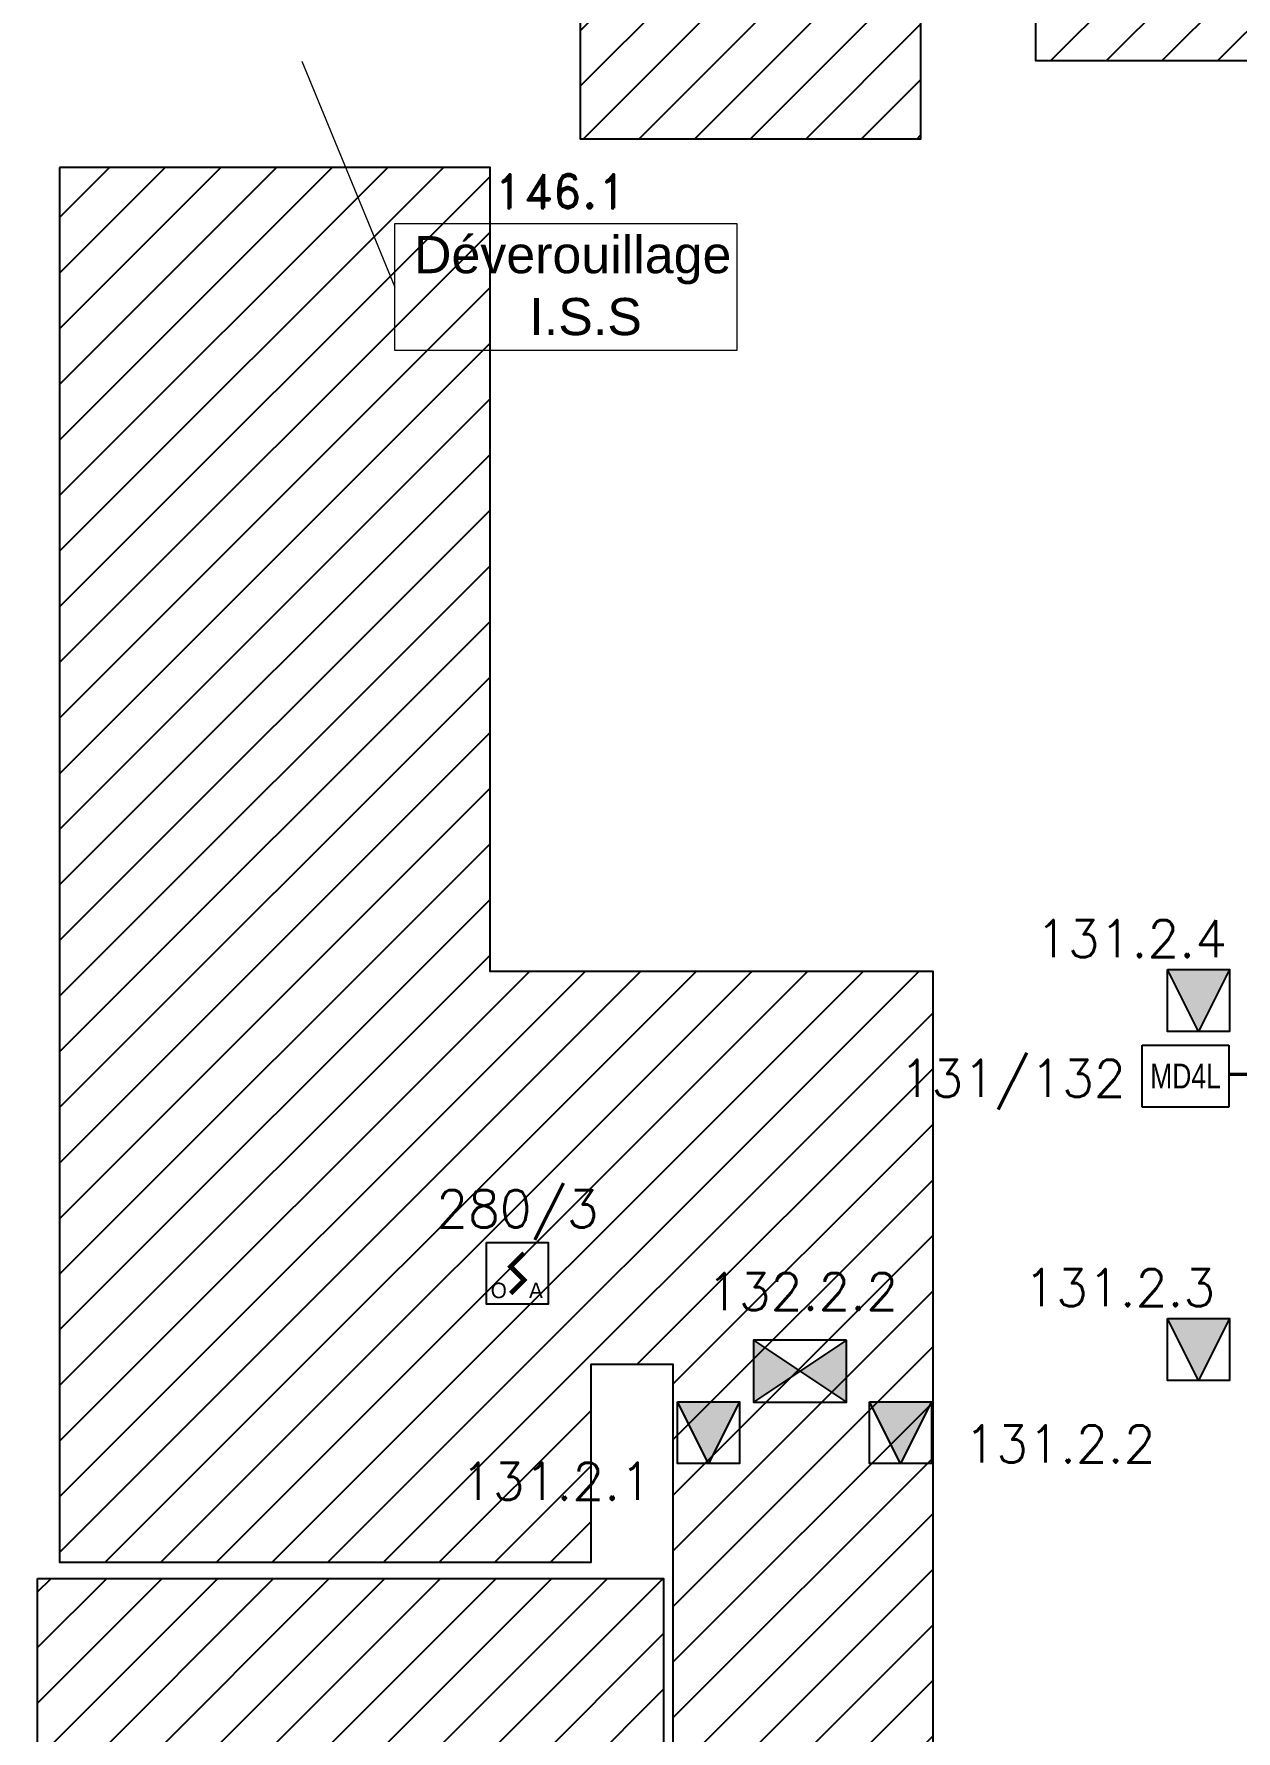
# Model space of a CAD drawing. Header units: millimetres. Extents: x 336 to 452, y 10719 to 10810.
# Drawn here: x 377.13 to 386.83, y 10745.4 to 10759.1 of the extents above; entities that cross this region are included whole.
import ezdxf
from ezdxf.enums import TextEntityAlignment as Align

# ---------------------------------------------------------------- set-up
doc = ezdxf.new("R2010")
doc.units = ezdxf.units.MM
doc.header["$LTSCALE"] = 5
doc.linetypes.add('CACHE2', pattern=[4.762499999999999, 3.175, -1.5875])
for name, color, linetype in [('ATEIS MISE EN SECURITE', 7, 'Continuous'), ('JCC-ADRESSAGE', 6, 'Continuous'), ('JCC-CCF', 6, 'Continuous'), ('JCC-DEV.ISS', 4, 'Continuous'), ('JCC-LOCAUX', 4, 'Continuous'), ('JCC-OPTIQUE_A', 1, 'Continuous'), ('JCC-VENTOUSE_PCF', 1, 'Continuous'), ('JCC-ZONING ZDA-ZDM', 5, 'Continuous')]:
    doc.layers.add(name, color=color, linetype=linetype)
doc.styles.add('ARIAL', font='arial.ttf')
doc.styles.add('HELVL', font='ROMAND.SHX')
doc.styles.add('LOCAUX', font='romans.shx', dxfattribs={"width": 0.75})
doc.styles.add('TEXTE', font='romans.shx')
pattern_1 = [(45, (0, 0), (-0.2245064030267289, 0.2245064030267289), [])]

# ---------------------------------------------------------------- blocks, each defined once
blk = doc.blocks.new('clapet coupe feu_Réarm élect')
at = {"layer": 'JCC-CCF'}
h = blk.add_hatch(color=0, dxfattribs=at)
h.paths.add_polyline_path([(-3.762705020045077, 2.499999999999997), (-3.762705020045077, -2.500000000000003), (-3.552713678800501e-15, -2.664528384765027e-15)])
h.paths.add_polyline_path([(3.76270502004507, 2.499999999999997), (-3.552713678800501e-15, -2.664528384765027e-15), (3.76270502004507, -2.500000000000002)])
at = {"layer": 'JCC-CCF', "color": 0}
for p, q in [((3.76270502004507, 2.499999999999997), (-3.762705020045077, -2.500000000000003)), ((-3.762705020045077, 2.499999999999997), (3.76270502004507, -2.500000000000003))]:
    blk.add_line(p, q, dxfattribs=at)
blk.add_lwpolyline([(3.76270502004507, 2.499999999999997), (-3.762705020045077, 2.499999999999997), (-3.762705020045077, -2.500000000000003), (3.76270502004507, -2.500000000000003)], close=True, dxfattribs=at)
at = {"layer": 'JCC-ADRESSAGE', "style": 'TEXTE'}
blk.add_attdef('ADRESSE', text='', height=3, dxfattribs=at).set_placement((-3.552713678800501e-15, 4.999999999999996), align=Align.MIDDLE)
at = {"layer": 'JCC-LOCAUX', "style": 'LOCAUX', "width": 0.85, "flags": 8}
for p in [(0, 13.75), (0, 11.25), (0, 8.75)]:
    blk.add_attdef('PIECE', text='', height=1.75, dxfattribs=at).set_placement(p, align=Align.MIDDLE)
blk = doc.blocks.new('ventouse PCF')
at = {"layer": 'JCC-VENTOUSE_PCF'}
blk.add_hatch(color=0, dxfattribs=at).paths.add_polyline_path([(-3.532460271756277e-15, -2.500000000000004), (2.499999999999996, 2.499999999999996), (-2.500000000000004, 2.499999999999996)])
at = {"layer": 'JCC-VENTOUSE_PCF', "color": 0}
for p, q in [((-3.552713678800501e-15, -2.500000000000004), (-2.500000000000004, 2.499999999999996)), ((2.499999999999996, 2.499999999999996), (-3.552713678800501e-15, -2.500000000000004))]:
    blk.add_line(p, q, dxfattribs=at)
blk.add_lwpolyline([(-2.500000000000004, 2.499999999999996), (2.499999999999996, 2.499999999999996), (2.499999999999996, -2.500000000000004), (-2.500000000000004, -2.500000000000004)], close=True, dxfattribs=at)
at = {"layer": 'JCC-ADRESSAGE', "style": 'TEXTE'}
blk.add_attdef('ADRESSE', text='', height=3, dxfattribs=at).set_placement((-3.552713678800501e-15, 4.999999999999996), align=Align.MIDDLE)
at = {"layer": 'JCC-LOCAUX', "style": 'LOCAUX', "width": 0.85, "flags": 8}
for p in [(0, 13.75), (0, 11.25), (0, 8.75)]:
    blk.add_attdef('PIECE', text='', height=1.75, dxfattribs=at).set_placement(p, align=Align.MIDDLE)
blk = doc.blocks.new('optique_a')
at = {"layer": 'JCC-OPTIQUE_A', "color": 0}
blk.add_lwpolyline([(-2.500000000000004, 2.499999999999996), (2.499999999999996, 2.499999999999996), (2.499999999999996, -2.500000000000004), (-2.500000000000004, -2.500000000000004)], close=True, dxfattribs=at)
at = {"layer": 'JCC-OPTIQUE_A', "color": 0, "const_width": 0.3847028156401553}
blk.add_lwpolyline([(0.5440519393614025, 1.632155818084282), (-0.5440519393614309, 0.5440519393614258), (0.5440519393614238, -0.5440519393614325), (-0.5440519393614309, -1.632155818084268)], dxfattribs=at)
at = {"layer": 'JCC-ADRESSAGE', "style": 'TEXTE'}
blk.add_attdef('ADRESSE', text='', height=3, dxfattribs=at).set_placement((-3.552713678800501e-15, 4.999999999999996), align=Align.MIDDLE)
at = {"layer": 'JCC-LOCAUX', "style": 'LOCAUX', "width": 0.85, "flags": 8}
for p in [(0, 13.75), (0, 11.25), (0, 8.75)]:
    blk.add_attdef('PIECE', text='', height=1.75, dxfattribs=at).set_placement(p, align=Align.MIDDLE)
at = {"layer": 'JCC-OPTIQUE_A', "color": 0}
for s, p in [('O', (-1.500000000000004, -2.000000000000004)), ('A', (1.499999999999996, -2.000000000000004))]:
    blk.add_text(s, height=1.25, dxfattribs=at).set_placement(p, align=Align.CENTER)
blk = doc.blocks.new('A$C25E82A9F')
at = {"color": 1}
for p, q in [((-9.904798048410157e-08, 0.4999998861785571), (0.6999999009520081, 0.4999998861785571)), ((-9.904798048410157e-08, -1.138214429374784e-07), (-9.904798048410157e-08, 0.4999998861785571)), ((0.6999999009520081, 0.4999998861785571), (0.6999999009520081, -1.138214429374784e-07)), ((0.6999999009520081, -1.138214429374784e-07), (-9.904798048410157e-08, -1.138214429374784e-07))]:
    blk.add_line(p, q, dxfattribs=at)
at = {"color": 1, "width": 0.7999999999969305}
blk.add_text('MD4L', height=0.2000000000007276, dxfattribs=at).set_placement((0.3499999009520138, 0.2499998861785571), align=Align.MIDDLE_CENTER)

msp = doc.modelspace()

# ---------------------------------------------------------------- hatches: boundary and pattern name
at = {"layer": 'JCC-ZONING ZDA-ZDM', "linetype": 'Continuous'}
h = msp.add_hatch(dxfattribs=at)
h.set_pattern_fill('ANSI31', color=113, scale=0.1)
h.set_pattern_definition(pattern_1)
h.paths.add_polyline_path([(368.968781554127, 10775.3407627501), (377.0037805541281, 10775.34076275012), (378.2637805541271, 10775.3407627501), (378.263780554127, 10775.5407627501), (383.1032974722708, 10775.51665797797), (383.1032974722707, 10778.8007617501), (384.7132974722707, 10778.8007617501), (384.7132974722709, 10775.52895972928), (386.9932974722696, 10775.5407627501), (386.9932974722696, 10779.5407627501), (384.7732974722708, 10779.5407627501), (384.7732974722708, 10780.7807617501), (387.8137745115377, 10780.78076175009), (387.813774846625, 10783.08075615076), (392.038782554127, 10783.08075615076), (392.038782554127, 10781.3807607501), (392.0387825541269, 10780.9807627501), (398.238775544207, 10780.98051475162), (398.3887775541269, 10780.98051475162), (398.3887775541269, 10782.0107997501), (401.2387755541269, 10782.0107997501), (401.2387755541269, 10773.5057607501), (405.2082006906494, 10773.5057607501), (403.6924275541269, 10761.1607667501), (387.468783554127, 10761.1607667501), (387.468783554127, 10758.8807667501), (385.218777554127, 10758.8807667501), (385.218777554127, 10759.6607647501), (384.288777554127, 10759.6607647501), (384.2887775541269, 10758.25078870234), (381.5437815541268, 10758.25078870234), (381.5437815541268, 10764.49078870234), (381.7837815541267, 10764.49078870234), (381.7837815541267, 10766.8807617501), (377.038782554127, 10766.8807617501), (377.038782554127, 10770.34328610439), (370.9137815541269, 10770.34328610439), (370.9137815541269, 10762.6307607501), (368.968781554127, 10762.6307607501), (368.968781554127, 10771.4807587501)])
h.paths.add_polyline_path([(396.150397431565, 10773.8557667501), (399.3137885541275, 10773.8557667501), (399.3137885541275, 10771.9307617501), (396.150397431565, 10771.9307617501)], flags=16)
h = msp.add_hatch(dxfattribs=at)
h.set_pattern_fill('ANSI31', color=31, scale=0.1)
h.set_pattern_definition(pattern_1)
h.paths.add_polyline_path([(377.338774554127, 10758.02078870234), (377.338774554127, 10746.76073679783), (381.6288105063999, 10746.76073679783), (381.6288105063999, 10748.36073679783), (382.2887815541269, 10748.36073679783), (382.2887815541269, 10741.03076175011), (388.8887815541269, 10741.03076175011), (388.8887815541269, 10740.3807617501), (394.7887785541269, 10740.3807617501), (394.7887785541269, 10742.0807617501), (392.3887815541269, 10742.0807617501), (392.3887815541269, 10744.7807617501), (384.9887795541269, 10744.7807617501), (384.9887795541269, 10744.5807627501), (384.3887815541269, 10744.5807627501), (384.3887815537921, 10751.5307617501), (380.8137745541324, 10751.5307617501), (380.8137745541324, 10758.02078870234)])
at = {"layer": 'JCC-ZONING ZDA-ZDM'}
h = msp.add_hatch(dxfattribs=at)
h.set_pattern_fill('ANSI31', color=201, scale=0.1, style=0)
h.set_pattern_definition([(44.99999999999999, (338.3446151864333, 10612.06473129156), (-0.2245064030267288, 0.2245064030267288), [])])
h.paths.add_polyline_path([(377.1620489648638, 10746.63007860009), (382.2137745460197, 10746.63007860009), (382.2137745460197, 10741.0307617501), (377.1620489648638, 10741.0307617501)])
h.paths.add_polyline_path([(377.1620510337735, 10740.9707707501), (382.2137745541269, 10740.9707707501), (382.2137745541269, 10737.6807617501), (377.1620510337735, 10737.6807617501)])
h.paths.add_polyline_path([(383.0137735541269, 10740.9507587501), (382.3028555541269, 10740.9507617501), (382.3028555541269, 10737.6807617501), (383.0137735541269, 10737.6807617501), (383.0137735541269, 10738.0307617501), (383.1138445581293, 10738.0307617501), (383.1138445581293, 10737.4907587597), (384.8987795541269, 10737.4907587597), (384.8987795541269, 10740.9507587501)])
h.paths.add_polyline_path([(384.978781554127, 10740.9507587501), (386.5087765541269, 10740.9507587501), (386.5087765541269, 10737.4907687501), (384.978781554127, 10737.4907687501)])
h.paths.add_polyline_path([(388.8887815541269, 10737.4907667501), (388.8087795541269, 10737.49076879556), (386.5887785541269, 10737.49076879556), (386.5887785541269, 10740.9507617501), (388.8087795541269, 10740.9507617501), (388.8087795541269, 10740.6257617501), (388.8887815541269, 10740.6257617501), (388.8887815541269, 10740.3807617501), (389.8687815541269, 10740.3807617501), (389.8687815541269, 10740.3007617501), (390.6087785541269, 10740.3007617501), (390.6087785541269, 10738.1307627501), (390.088782554127, 10738.1307627501), (390.088782554127, 10737.4907667501)])
h.paths.add_polyline_path([(394.7887785541269, 10740.3807617501), (390.6887805541269, 10740.3807617501), (390.6887805541269, 10737.5807607501), (398.6387775541269, 10737.5807607501), (398.6387775541269, 10740.3807617501), (397.6637715541269, 10740.3807617501), (397.6637715541269, 10741.0557657501), (394.7887785541269, 10741.0557657501)])

# ---------------------------------------------------------------- linework, layer by layer
at = {"layer": 'ATEIS MISE EN SECURITE', "color": 1, "linetype": 'CACHE2', "ltscale": 0.01, "const_width": 0.025}
msp.add_lwpolyline([(388.3459461158156, 10750.70043459085), (386.786770698671, 10750.70043459085)], dxfattribs=at)
at = {"layer": 'JCC-DEV.ISS', "lineweight": 0}
msp.add_line((379.294899345307, 10758.87961177832), (380.0451095493, 10757.05550716456), dxfattribs=at)
msp.add_lwpolyline([(380.0451095493, 10757.56774147377), (382.8049840036863, 10757.56774147377), (382.8049840036863, 10756.54327285536), (380.0451095493, 10756.54327285536)], close=True, dxfattribs=at)
at = {"layer": 'JCC-ZONING ZDA-ZDM', "color": 113, "linetype": 'Continuous'}
msp.add_lwpolyline([(405.2082006906494, 10773.5057607501), (403.6924275541269, 10761.1607667501), (387.468783554127, 10761.1607667501), (387.468783554127, 10758.8807667501), (385.218777554127, 10758.8807667501), (385.218777554127, 10759.6607647501), (384.288777554127, 10759.6607647501), (384.2887775541269, 10758.25078870234), (381.5437815541268, 10758.25078870234), (381.5437815541268, 10764.49078870234), (381.7837815541267, 10764.49078870234), (381.7837815541267, 10766.8807617501), (377.038782554127, 10766.8807617501)], dxfattribs=at)
at = {"layer": 'JCC-ZONING ZDA-ZDM', "color": 31, "linetype": 'Continuous'}
msp.add_lwpolyline([(377.338774554127, 10758.02078870234), (377.338774554127, 10746.76073679783), (381.6288105063999, 10746.76073679783), (381.6288105063999, 10748.36073679783), (382.2887815541269, 10748.36073679783), (382.2887815541269, 10741.03076175011), (388.8887815541269, 10741.03076175011), (388.8887815541269, 10740.3807617501), (394.7887785541269, 10740.3807617501), (394.7887785541269, 10742.0807617501), (392.3887815541269, 10742.0807617501), (392.3887815541269, 10744.7807617501), (384.9887795541269, 10744.7807617501), (384.9887795541269, 10744.5807627501), (384.3887815541269, 10744.5807627501), (384.3887815537921, 10751.5307617501), (380.8137745541324, 10751.5307617501), (380.8137745541324, 10758.02078870234)], close=True, dxfattribs=at)
at = {"layer": 'JCC-ZONING ZDA-ZDM', "color": 201}
msp.add_lwpolyline([(377.1620489648638, 10746.63007860009), (382.2137745460197, 10746.63007860009), (382.2137745460197, 10741.0307617501), (377.1620489648638, 10741.0307617501)], close=True, dxfattribs=at)

# ---------------------------------------------------------------- block references
at = {"layer": 'ATEIS MISE EN SECURITE', "color": 0, "linetype": 'ByBlock'}
msp.add_blockref('A$C25E82A9F', (386.0767379600782, 10750.43606722114), dxfattribs=at)
at = {"layer": 'JCC-CCF', "lineweight": 0}
ref = msp.add_blockref('clapet coupe feu_Réarm élect', (383.3151782362759, 10748.30335430928), dxfattribs=dict(at, xscale=0.1, yscale=0.1))
ref.add_attrib('ADRESSE', '132.2.2', dxfattribs={"layer": 'JCC-ADRESSAGE', "height": 0.3, "style": 'TEXTE'}).set_placement((383.3350109286827, 10748.94625345674), align=Align.MIDDLE)
at = {"layer": 'JCC-OPTIQUE_A', "lineweight": 0, "xscale": 0.1, "yscale": 0.1}
msp.add_blockref('optique_a', (381.0337614740617, 10749.09335024825), dxfattribs=at).add_auto_attribs({'ADRESSE': '280/3'})
at = {"layer": 'JCC-VENTOUSE_PCF', "lineweight": 0}
ref = msp.add_blockref('ventouse PCF', (386.5304530785797, 10751.29582957919), dxfattribs=dict(at, xscale=0.1, yscale=0.1))
ref.add_attrib('ADRESSE', '131.2.4', dxfattribs={"layer": 'JCC-ADRESSAGE', "height": 0.3000000000000173, "style": 'TEXTE'}).set_placement((385.9905866895718, 10751.79582957919), align=Align.MIDDLE)
ref = msp.add_blockref('ventouse PCF', (386.5304530785797, 10748.4777210815), dxfattribs=dict(at, xscale=0.1, yscale=0.1))
ref.add_attrib('ADRESSE', '131.2.3', dxfattribs={"layer": 'JCC-ADRESSAGE', "height": 0.3000000000000173, "style": 'TEXTE'}).set_placement((385.8952982622359, 10748.9777210815), align=Align.MIDDLE)
ref = msp.add_blockref('ventouse PCF', (382.5756457491567, 10747.80735002629), dxfattribs=dict(at, xscale=0.1, yscale=0.1))
ref.add_attrib('ADRESSE', '131.2.1', dxfattribs={"layer": 'JCC-ADRESSAGE', "height": 0.3000000000000173, "style": 'TEXTE'}).set_placement((381.3486919036857, 10747.41484654475), align=Align.MIDDLE)
ref = msp.add_blockref('ventouse PCF', (384.1272366559557, 10747.80735002629), dxfattribs=dict(at, xscale=0.1, yscale=0.1))
ref.add_attrib('ADRESSE', '131.2.2', dxfattribs={"layer": 'JCC-ADRESSAGE', "height": 0.3000000000000173, "style": 'TEXTE'}).set_placement((385.4133576167699, 10747.7157647501), align=Align.MIDDLE)

# ---------------------------------------------------------------- texts
at = {"layer": 'ATEIS MISE EN SECURITE', "color": 6, "style": 'HELVL'}
msp.add_text('146.1', height=0.27494775, dxfattribs=at).set_placement((380.8460685593645, 10757.69162204877))
at = {"layer": 'JCC-CCF', "style": 'TEXTE'}
msp.add_attdef('131/132', text='', height=0.2999999999992724, dxfattribs=at).set_placement((385.0312177393398, 10750.6457617501), align=Align.MIDDLE)
at = {"layer": 'JCC-DEV.ISS', "lineweight": 0, "insert": (380.199270272542, 10757.46740612397), "char_height": 0.3, "width": 20.85784076821457, "attachment_point": 1, "style": 'ARIAL'}
msp.add_mtext('Déverouillage\\P        I.S.S', dxfattribs=at)

doc.saveas('drawing.dxf')
